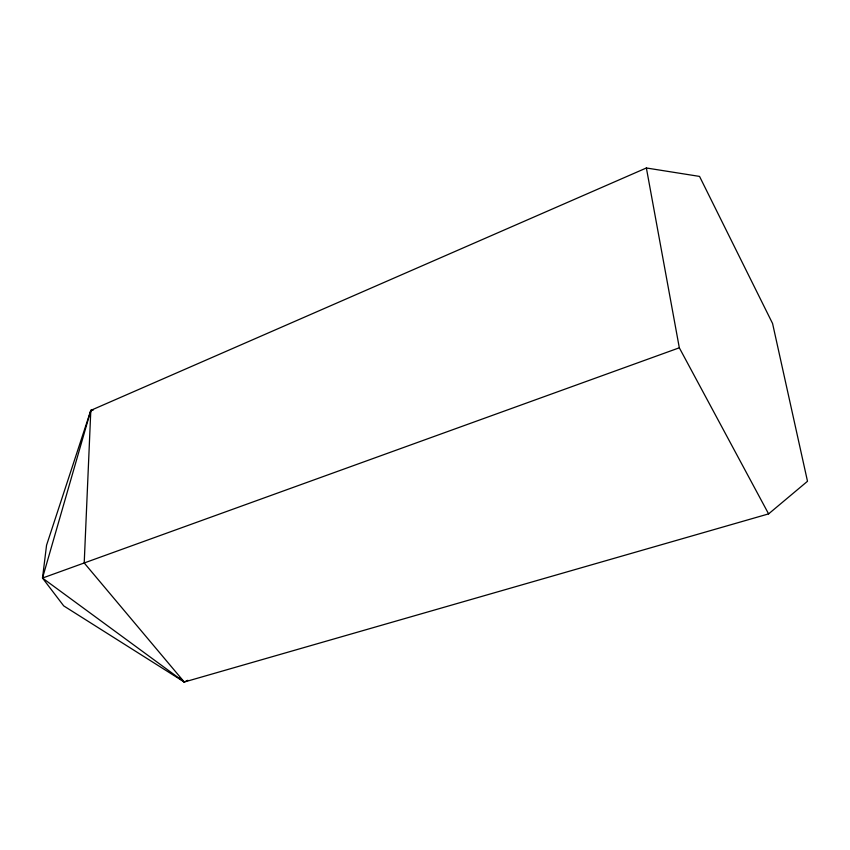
<?xml version="1.0" encoding="UTF-8"?>
<svg xmlns="http://www.w3.org/2000/svg" width="850" height="850" viewBox="0 0 850 850"><rect width="100%" height="100%" fill="white"/><g stroke="black" fill="none" stroke-linecap="round" stroke-linejoin="round"><path stroke-width="1.27" d="M187.85 680.276L184.269 682.019L42.5 578.053L46.559 545.211L90.812 410.38L646.372 167.981L699.539 176.407L772.576 323.51L807.5 481.281L768.602 513.889L184.269 682.019L63.718 605.891L42.5 578.053L90.812 410.38L93.426 409.934M90.217 414.301L90.812 410.38L84.214 562.966L184.269 682.019L179.254 677.758M42.5 578.053L679.32 347.799L646.372 167.981M679.32 347.799L768.602 513.889"/></g></svg>
